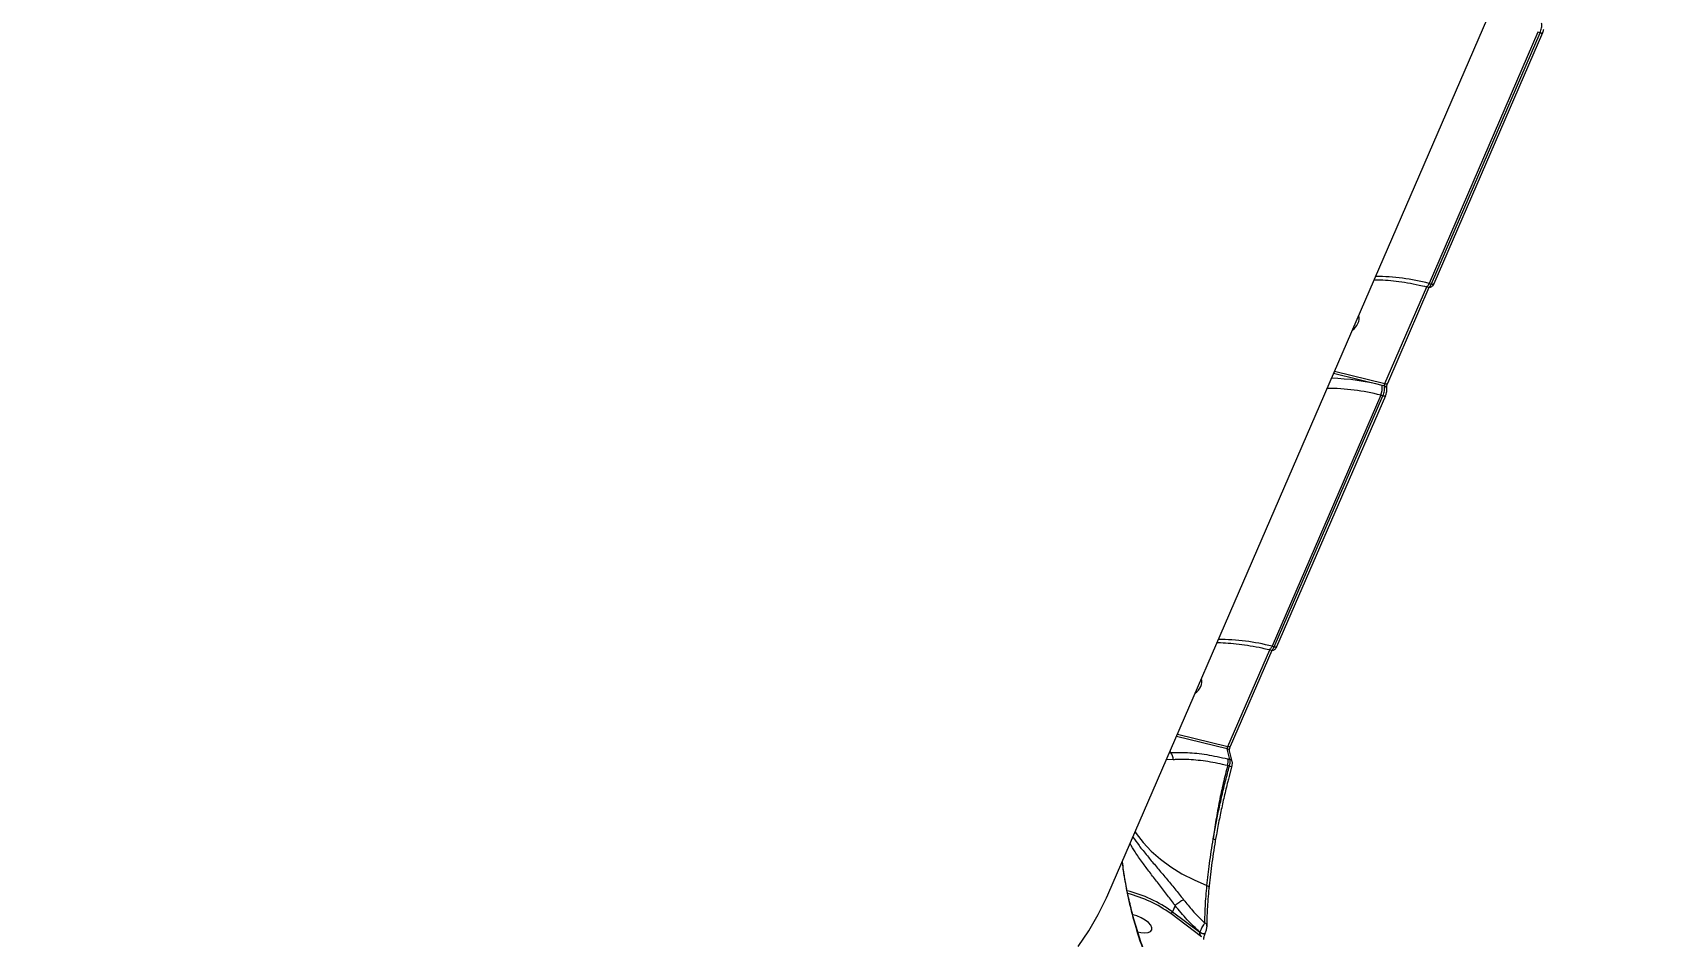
# Model space of a CAD drawing. Header units: millimetres. Extents: x -6521 to 6343, y -6174 to 4868.
# Drawn here: x -3879.7 to -3438.6, y -218.1 to 28.7 of the extents above; entities that cross this region are included whole.
import ezdxf

# ---------------------------------------------------------------- set-up
doc = ezdxf.new("R2010")
doc.units = ezdxf.units.MM
for name, color, linetype in [('DIKOM_ОБЪЕКТ', 7, 'Continuous'), ('DIKOM_РАЗМЕР_ЗОНА', 7, 'Continuous'), ('DIKOM_РАЗМЕР_ОБЪЕКТА', 7, 'Continuous')]:
    doc.layers.add(name, color=color, linetype=linetype)
doc.styles.add('style1', font='arial.ttf', dxfattribs={"width": 0.8})
doc.dimstyles.new('1-50', dxfattribs={"dimtxt": 300, "dimasz": 200, "dimexe": 100, "dimexo": 0, "dimgap": 100, "dimtad": 1, "dimtxsty": 'style1', "dimcen": 200, "dimclrd": 7, "dimclre": 7, "dimclrt": 7, "dimadec": 1, "dimazin": 2, "dimtfac": 1, "dimtmove": 0, "dimatfit": 2, "dimfxl": 0, "dimlwd": 25, "dimlwe": 18, "dimarcsym": 0})

# ---------------------------------------------------------------- blocks, each defined once
blk = doc.blocks.new('*D11')
at = {"layer": 'Defpoints', "color": 0, "transparency": 16777216}
for p in [(2818.82, 364.95), (-5102.52, -1661.02), (-5102.52, -4861.8)]:
    blk.add_point(p, dxfattribs=at)
at = {"layer": 'DIKOM_РАЗМЕР_ОБЪЕКТА', "color": 7, "lineweight": 18, "transparency": 16777216}
for p, q in [((2818.82, 364.95), (2818.82, -4961.8)), ((-5102.52, -1661.02), (-5102.52, -4961.8))]:
    blk.add_line(p, q, dxfattribs=at)
at = {"layer": 'DIKOM_РАЗМЕР_ОБЪЕКТА', "color": 7, "lineweight": 25, "transparency": 16777216}
blk.add_line((2618.82, -4861.8), (-4902.52, -4861.8), dxfattribs=at)
at = {"layer": 'DIKOM_РАЗМЕР_ОБЪЕКТА', "color": 7, "transparency": 16777216}
for points in [[(-4902.52, -4828.46), (-4902.52, -4895.13), (-5102.52, -4861.8)], [(2618.82, -4828.46), (2618.82, -4895.13), (2818.82, -4861.8)]]:
    blk.add_solid(points, dxfattribs=at)
at = {"layer": 'DIKOM_РАЗМЕР_ОБЪЕКТА', "color": 7, "transparency": 16777216, "insert": (-736, -4608.63), "char_height": 300, "attachment_point": 5, "style": 'style1'}
blk.add_mtext('7900', dxfattribs=at)
blk = doc.blocks.new('*D12')
at = {"layer": 'Defpoints', "color": 0, "transparency": 16777216}
for p in [(918.99, 3251.45), (5268.57, 3251.45), (-3684.78, -1936.75)]:
    blk.add_point(p, dxfattribs=at)
at = {"layer": 'DIKOM_РАЗМЕР_ОБЪЕКТА', "color": 7, "lineweight": 18, "transparency": 16777216}
for p, q in [((918.99, 3251.45), (5368.57, 3251.45)), ((-3684.78, -1936.75), (5368.57, -1936.75))]:
    blk.add_line(p, q, dxfattribs=at)
at = {"layer": 'DIKOM_РАЗМЕР_ОБЪЕКТА', "color": 7, "lineweight": 25, "transparency": 16777216}
blk.add_line((5268.57, -1736.75), (5268.57, 3051.45), dxfattribs=at)
at = {"layer": 'DIKOM_РАЗМЕР_ОБЪЕКТА', "color": 7, "transparency": 16777216}
for points in [[(5235.23, 3051.45), (5301.9, 3051.45), (5268.57, 3251.45)], [(5235.23, -1736.75), (5301.9, -1736.75), (5268.57, -1936.75)]]:
    blk.add_solid(points, dxfattribs=at)
at = {"layer": 'DIKOM_РАЗМЕР_ОБЪЕКТА', "color": 7, "transparency": 16777216, "insert": (5015.39, 711.25), "char_height": 300, "attachment_point": 5, "rotation": 90, "style": 'style1'}
blk.add_mtext('5150', dxfattribs=at)
blk = doc.blocks.new('*D13')
at = {"layer": 'Defpoints', "color": 0, "transparency": 16777216}
for p in [(1683.24, 4867.99), (-4359.52, -3960.36), (6242.61, -3960.36)]:
    blk.add_point(p, dxfattribs=at)
at = {"layer": 'DIKOM_РАЗМЕР_ЗОНА', "color": 7, "lineweight": 18, "transparency": 16777216}
for p, q in [((1683.24, 4867.99), (6342.61, 4867.99)), ((-4359.52, -3960.36), (6342.61, -3960.36))]:
    blk.add_line(p, q, dxfattribs=at)
at = {"layer": 'DIKOM_РАЗМЕР_ЗОНА', "color": 7, "lineweight": 25, "transparency": 16777216}
blk.add_line((6242.61, 4667.99), (6242.61, -3760.36), dxfattribs=at)
at = {"layer": 'DIKOM_РАЗМЕР_ЗОНА', "color": 7, "transparency": 16777216}
for points in [[(6209.28, 4667.99), (6275.95, 4667.99), (6242.61, 4867.99)], [(6209.28, -3760.36), (6275.95, -3760.36), (6242.61, -3960.36)]]:
    blk.add_solid(points, dxfattribs=at)
at = {"layer": 'DIKOM_РАЗМЕР_ЗОНА', "color": 7, "transparency": 16777216, "insert": (5989.44, 630.24), "char_height": 300, "attachment_point": 5, "rotation": 90, "style": 'style1'}
blk.add_mtext('8850', dxfattribs=at)
blk = doc.blocks.new('*D14')
at = {"layer": 'Defpoints', "color": 0, "transparency": 16777216}
for p in [(4318.82, 257.45), (-6520.67, -1799.21), (4318.82, -6073.51)]:
    blk.add_point(p, dxfattribs=at)
at = {"layer": 'DIKOM_РАЗМЕР_ЗОНА', "color": 7, "lineweight": 18, "transparency": 16777216}
for p, q in [((4318.82, 257.45), (4318.82, -6173.51)), ((-6520.67, -1799.21), (-6520.67, -6173.51))]:
    blk.add_line(p, q, dxfattribs=at)
at = {"layer": 'DIKOM_РАЗМЕР_ЗОНА', "color": 7, "lineweight": 25, "transparency": 16777216}
blk.add_line((-6320.67, -6073.51), (4118.82, -6073.51), dxfattribs=at)
at = {"layer": 'DIKOM_РАЗМЕР_ЗОНА', "color": 7, "transparency": 16777216}
for points in [[(-6320.67, -6040.18), (-6320.67, -6106.84), (-6520.67, -6073.51)], [(4118.82, -6040.18), (4118.82, -6106.84), (4318.82, -6073.51)]]:
    blk.add_solid(points, dxfattribs=at)
at = {"layer": 'DIKOM_РАЗМЕР_ЗОНА', "color": 7, "transparency": 16777216, "insert": (-430.65, -5820.34), "char_height": 300, "attachment_point": 5, "style": 'style1'}
blk.add_mtext('10850', dxfattribs=at)

msp = doc.modelspace()

# ---------------------------------------------------------------- linework, layer by layer
at = {"layer": 'DIKOM_ОБЪЕКТ', "color": 7, "linetype": 'Continuous', "lineweight": 15}
for p, q in [((-3586.155, -206.679), (-3469.703, 62.213)), ((-3468.815, 28.651), (-3498.481, -39.85)), ((-3497.875, -39.998), (-3468.209, 28.502)), ((-3497.128, -39.878), (-3467.461, 28.622)), ((-3468.209, 28.502), (-3468.815, 28.651)), ((-3510.545, -67.198), (-3499.114, -40.802)), ((-3509.798, -67.078), (-3498.469, -40.919)), ((-3499.298, -40.757), (-3498.672, -40.91)), ((-3498.481, -39.85), (-3497.875, -39.998)), ((-3511.331, -67.7), (-3524.561, -64.455)), ((-3524.289, -63.828), (-3510.545, -67.198)), ((-3511.705, -70.386), (-3541.372, -138.886)), ((-3540.766, -139.035), (-3511.1, -70.535)), ((-3540.018, -138.915), (-3510.352, -70.414)), ((-3511.1, -70.535), (-3511.705, -70.386)), ((-3510.689, -67.857), (-3511.331, -67.7)), ((-3553.436, -166.235), (-3542.004, -139.838)), ((-3552.689, -166.114), (-3541.36, -139.956)), ((-3542.189, -139.793), (-3541.563, -139.947)), ((-3541.372, -138.886), (-3540.766, -139.035)), ((-3567.179, -162.864), (-3553.436, -166.235)), ((-3569.026, -167.915), (-3569.173, -167.468)), ((-3553.58, -166.894), (-3567.451, -163.492)), ((-3552.241, -170.333), (-3552.971, -167.463)), ((-3568.38, -169.856), (-3570.189, -169.814)), ((-3569.369, -167.921), (-3569.026, -167.915)), ((-3552.987, -171.562), (-3553.493, -171.438)), ((-3553.405, -169.609), (-3552.856, -169.744)), ((-3553.009, -174.417), (-3552.294, -171.748)), ((-3556.758, -191.906), (-3556.464, -190.218)), ((-3567.807, -209.647), (-3568.548, -211.358)), ((-3568.548, -211.358), (-3561.084, -216.944)), ((-3567.807, -209.647), (-3567.803, -209.64)), ((-3560.629, -218.134), (-3569.02, -211.854)), ((-3561.084, -216.944), (-3561.053, -216.872)), ((-3559.575, -217.179), (-3559.544, -217.107)), ((-3559.544, -217.107), (-3559.528, -217.014))]:
    msp.add_line(p, q, dxfattribs=at)
at = {"layer": 'DIKOM_ОБЪЕКТ', "color": 7, "linetype": 'Continuous', "lineweight": 15, "flags": 128}
for points in [[(-3468.209, 28.502), (-3468.037, 28.469), (-3467.878, 28.455), (-3467.738, 28.463), (-3467.62, 28.49), (-3467.531, 28.537), (-3467.472, 28.602), (-3467.46, 28.627)], [(-3498.481, -39.85), (-3498.627, -40.152), (-3498.78, -40.403), (-3498.935, -40.592), (-3499.086, -40.714), (-3499.227, -40.762), (-3499.297, -40.757)], [(-3497.875, -39.998), (-3497.703, -40.032), (-3497.545, -40.045), (-3497.404, -40.038), (-3497.286, -40.01), (-3497.197, -39.963), (-3497.138, -39.899), (-3497.128, -39.878)], [(-3511.1, -70.535), (-3510.928, -70.568), (-3510.769, -70.581), (-3510.628, -70.574), (-3510.511, -70.546), (-3510.421, -70.499), (-3510.363, -70.435), (-3510.35, -70.41)], [(-3510.545, -67.198), (-3510.373, -67.231), (-3510.214, -67.245), (-3510.073, -67.237), (-3509.955, -67.209), (-3509.866, -67.162), (-3509.807, -67.096), (-3509.798, -67.078)], [(-3541.372, -138.886), (-3541.517, -139.189), (-3541.671, -139.439), (-3541.826, -139.629), (-3541.977, -139.75), (-3542.117, -139.799), (-3542.188, -139.793)], [(-3540.766, -139.035), (-3540.594, -139.068), (-3540.435, -139.082), (-3540.294, -139.074), (-3540.177, -139.047), (-3540.087, -139), (-3540.029, -138.935), (-3540.018, -138.915)], [(-3553.436, -166.235), (-3553.264, -166.268), (-3553.105, -166.281), (-3552.963, -166.274), (-3552.846, -166.246), (-3552.756, -166.198), (-3552.698, -166.133), (-3552.689, -166.114)], [(-3552.341, -171.736), (-3552.34, -171.736), (-3552.336, -171.737)], [(-3578.719, -189.509), (-3578.419, -189.961), (-3576.549, -192.422), (-3574.343, -194.775), (-3571.822, -196.996), (-3569.012, -199.064), (-3565.939, -200.958), (-3562.635, -202.66), (-3559.132, -204.153)], [(-3594.247, -220.83), (-3591.355, -216.551), (-3588.783, -212.121), (-3586.536, -207.544), (-3586.155, -206.679)], [(-3559.132, -204.153), (-3558.97, -204.223), (-3558.828, -204.311), (-3558.712, -204.413), (-3558.625, -204.526), (-3558.571, -204.646), (-3558.551, -204.769), (-3558.566, -204.889), (-3558.616, -205.004)], [(-3578.019, -216.781), (-3577.148, -216.999), (-3576.056, -217.123), (-3575.147, -217.041), (-3574.493, -216.76), (-3574.148, -216.303), (-3574.139, -215.706), (-3574.468, -215.018), (-3575.108, -214.295), (-3576.007, -213.596), (-3577.091, -212.976), (-3578.274, -212.487), (-3579.352, -212.189)], [(-3559.11, -215.165), (-3559.109, -215.181), (-3559.109, -215.183)], [(-3561.084, -216.944), (-3560.857, -217.09), (-3560.6, -217.211), (-3560.335, -217.297), (-3560.082, -217.341), (-3559.863, -217.341), (-3559.694, -217.295), (-3559.59, -217.208), (-3559.577, -217.183)], [(-3561.053, -216.872), (-3560.826, -217.018), (-3560.569, -217.139), (-3560.304, -217.225), (-3560.051, -217.269), (-3559.831, -217.269), (-3559.663, -217.223), (-3559.559, -217.135), (-3559.544, -217.107)]]:
    msp.add_lwpolyline(points, dxfattribs=at)
at = {"layer": 'DIKOM_ОБЪЕКТ', "color": 7, "linetype": 'Continuous', "lineweight": 15}
for centre, radius, start, end in [((-3513.222, -96.989), 59.01, 75.53434, 89.87636), ((-3522.09, -48.887), 4.589, 305.25049, 335.5741), ((-3520.91, -49.394), 3.305, 335.12676, 13.69983), ((-3527.34, -130.947), 65.242, 75.79611, 88.04857), ((-3526.446, -127.526), 59.011, 75.53441, 89.8764), ((-3515.829, -68.442), 4.559, 334.76363, 9.37576), ((-3510.87, -68.661), 0.824, 17.24331, 77.35662), ((-3556.112, -196.026), 59.01, 75.53429, 89.8764), ((-3564.981, -147.923), 4.589, 305.25331, 335.5749), ((-3563.832, -148.428), 3.335, 335.30625, 13.52034), ((-3685.882, -202.037), 136.89, 13.64509, 14.87584), ((-3553.759, -167.697), 0.823, 16.55866, 77.3952), ((-3570.883, -169.611), 2.515, 354.41825, 42.41575), ((-3557.081, -170.349), 3.749, 343.11482, 11.37612), ((-3536.14, -110.343), 63.495, 254.61366, 255.21672), ((-3553.04, -170.551), 0.828, 15.82465, 77.13816), ((-3557.516, -192.258), 0.799, 26.45731, 81.86655), ((-3556.969, -191.922), 0.169, 310.77489, 6.6345), ((-3589.508, -240.402), 35.817, 54.18271, 76.14028), ((-3589.354, -240.044), 34.758, 54.19618, 75.66659), ((-3559.962, -215.229), 0.855, 4.3171, 71.00183)]:
    msp.add_arc(centre, radius, start, end, dxfattribs=at)
for points, knots in [([(-3468.209, 28.502), (-3468.158, 28.628), (-3468.029, 28.947), (-3467.864, 29.534), (-3467.751, 30.185), (-3467.719, 30.778), (-3467.772, 31.046), (-3467.798, 31.179)], [0, 0, 0, 0, 0.1407388, 0.3554593, 0.5702771, 0.785152, 1, 1, 1, 1]), ([(-3467.465, 28.629), (-3467.397, 28.792), (-3467.282, 29.07), (-3467.229, 29.371), (-3467.208, 29.496)], [0, 0, 0, 0, 0.5855404, 1, 1, 1, 1]), ([(-3513.471, -38.85), (-3513.382, -38.849), (-3512.408, -38.841), (-3510.432, -38.936), (-3507.495, -39.209), (-3504.417, -39.664), (-3501.67, -40.194), (-3499.943, -40.604), (-3499.298, -40.757)], [0, 0, 0, 0, 0.0214318, 0.2333906, 0.4459002, 0.6589796, 0.872553, 1, 1, 1, 1]), ([(-3498.675, -40.909), (-3498.674, -40.909), (-3498.546, -40.971), (-3498.264, -40.945), (-3497.919, -40.845), (-3497.635, -40.652), (-3497.378, -40.363), (-3497.218, -40.098), (-3497.139, -39.9), (-3497.129, -39.875)], [0, 0, 0, 0, 0.0015573, 0.2009002, 0.3621969, 0.5189713, 0.6988166, 0.9624252, 1, 1, 1, 1]), ([(-3498.667, -40.89), (-3498.653, -40.9), (-3498.578, -40.952), (-3498.389, -40.827), (-3498.127, -40.524), (-3497.959, -40.173), (-3497.875, -39.998)], [0, 0, 0, 0, 0.0719886, 0.3813469, 0.6906694, 1, 1, 1, 1]), ([(-3511.1, -70.535), (-3511.049, -70.408), (-3510.92, -70.09), (-3510.755, -69.503), (-3510.642, -68.851), (-3510.61, -68.259), (-3510.663, -67.991), (-3510.689, -67.857)], [0, 0, 0, 0, 0.1407282, 0.355461, 0.5703125, 0.7851485, 1, 1, 1, 1]), ([(-3510.689, -67.857), (-3510.691, -67.825), (-3510.694, -67.761), (-3510.674, -67.615), (-3510.637, -67.455), (-3510.591, -67.309), (-3510.558, -67.23), (-3510.545, -67.198)], [0, 0, 0, 0, 0.2154395, 0.4306302, 0.6454396, 0.859581, 1, 1, 1, 1]), ([(-3510.355, -70.408), (-3510.288, -70.245), (-3510.173, -69.967), (-3510.12, -69.665), (-3510.098, -69.54)], [0, 0, 0, 0, 0.5853999, 1, 1, 1, 1]), ([(-3510.098, -69.54), (-3510.08, -69.455), (-3510.012, -69.144), (-3509.984, -68.775), (-3510.083, -68.503), (-3510.111, -68.425)], [0, 0, 0, 0, 0.213606, 0.7745603, 1, 1, 1, 1]), ([(-3510.078, -68.434), (-3510.078, -68.435), (-3510.075, -68.445), (-3510.083, -68.406), (-3510.085, -68.321), (-3510.077, -68.143), (-3510.041, -67.883), (-3509.969, -67.559), (-3509.878, -67.267), (-3509.818, -67.13), (-3509.798, -67.084)], [0, 0, 0, 0, 0.0058831, 0.0950069, 0.2005796, 0.3369523, 0.50066, 0.6918567, 0.8977192, 1, 1, 1, 1]), ([(-3556.362, -137.887), (-3556.273, -137.886), (-3555.299, -137.877), (-3553.323, -137.972), (-3550.385, -138.246), (-3547.308, -138.701), (-3544.56, -139.231), (-3542.834, -139.64), (-3542.189, -139.793)], [0, 0, 0, 0, 0.0214372, 0.233393, 0.4459003, 0.658987, 0.8725594, 1, 1, 1, 1]), ([(-3541.566, -139.945), (-3541.565, -139.946), (-3541.433, -140.002), (-3541.156, -139.984), (-3540.81, -139.881), (-3540.526, -139.689), (-3540.269, -139.4), (-3540.109, -139.134), (-3540.03, -138.936), (-3540.02, -138.911)], [0, 0, 0, 0, 0.0015761, 0.200921, 0.362227, 0.5189544, 0.6987906, 0.9624071, 1, 1, 1, 1]), ([(-3541.557, -139.927), (-3541.543, -139.937), (-3541.469, -139.989), (-3541.28, -139.863), (-3541.017, -139.56), (-3540.85, -139.21), (-3540.766, -139.035)], [0, 0, 0, 0, 0.071978, 0.381348, 0.690637, 1, 1, 1, 1]), ([(-3553.58, -166.894), (-3553.582, -166.862), (-3553.585, -166.797), (-3553.565, -166.652), (-3553.528, -166.491), (-3553.482, -166.346), (-3553.449, -166.266), (-3553.436, -166.235)], [0, 0, 0, 0, 0.2155198, 0.4305877, 0.6453306, 0.8596429, 1, 1, 1, 1]), ([(-3552.969, -167.471), (-3552.969, -167.471), (-3552.965, -167.481), (-3552.974, -167.443), (-3552.976, -167.358), (-3552.968, -167.18), (-3552.932, -166.92), (-3552.859, -166.595), (-3552.769, -166.304), (-3552.708, -166.166), (-3552.688, -166.121)], [0, 0, 0, 0, 0.0058417, 0.0949879, 0.2005311, 0.3369279, 0.5006798, 0.6918123, 0.8977312, 1, 1, 1, 1]), ([(-3569.026, -167.915), (-3567.54, -167.877), (-3564.477, -167.798), (-3559.197, -168.344), (-3555.354, -169.183), (-3553.405, -169.609)], [0, 0, 0, 0, 0.3175189, 0.6539165, 1, 1, 1, 1]), ([(-3553.493, -171.438), (-3555.3, -171.041), (-3558.967, -170.238), (-3563.517, -169.8), (-3566.601, -169.757), (-3567.983, -169.834), (-3568.38, -169.856)], [0, 0, 0, 0, 0.3362337, 0.682233, 0.9087885, 1, 1, 1, 1]), ([(-3553.493, -171.438), (-3553.9, -173.045), (-3554.717, -176.276), (-3555.776, -181.266), (-3556.712, -186.379), (-3557.172, -189.765), (-3557.403, -191.468)], [0, 0, 0, 0, 0.2373862, 0.4771591, 0.73701, 1, 1, 1, 1]), ([(-3557.403, -191.468), (-3556.94, -188.922), (-3556.239, -185.064), (-3555.047, -179.687), (-3554.07, -175.606), (-3553.344, -172.897), (-3552.987, -171.562)], [0, 0, 0, 0, 0.3951644, 0.5986712, 0.8021806, 1, 1, 1, 1]), ([(-3552.987, -171.562), (-3552.972, -171.504), (-3552.903, -171.23), (-3552.817, -170.736), (-3552.78, -170.145), (-3552.831, -169.877), (-3552.856, -169.744)], [0, 0, 0, 0, 0.0806236, 0.387078, 0.693581, 1, 1, 1, 1]), ([(-3552.34, -171.736), (-3552.298, -171.559), (-3552.204, -171.162), (-3552.159, -170.701), (-3552.24, -170.421), (-3552.266, -170.331)], [0, 0, 0, 0, 0.3537347, 0.791774, 1, 1, 1, 1]), ([(-3553.079, -174.412), (-3553.203, -174.879), (-3553.687, -176.71), (-3554.441, -179.905), (-3555.342, -183.994), (-3556.047, -187.486), (-3556.415, -189.571), (-3556.549, -190.327)], [0, 0, 0, 0, 0.0866061, 0.3392555, 0.5919003, 0.8518968, 1, 1, 1, 1]), ([(-3567.803, -209.64), (-3567.803, -209.64), (-3567.971, -209.424), (-3568.793, -208.264), (-3570.435, -206.142), (-3572.628, -203.306), (-3574.776, -200.53), (-3576.859, -197.737), (-3578.722, -195.098), (-3579.684, -193.482), (-3580.121, -192.747)], [0, 0, 0, 0, 0.0000607, 0.0366915, 0.1886988, 0.346876, 0.5009398, 0.6592651, 0.8449774, 1, 1, 1, 1]), ([(-3579.338, -190.939), (-3578.804, -191.694), (-3577.665, -193.301), (-3575.549, -195.93), (-3573.234, -198.696), (-3570.886, -201.455), (-3568.472, -204.321), (-3566.66, -206.546), (-3565.704, -207.776), (-3565.49, -208.052)], [0, 0, 0, 0, 0.1604338, 0.3418269, 0.4947871, 0.6476358, 0.8016155, 0.9554528, 1, 1, 1, 1]), ([(-3559.132, -204.153), (-3558.922, -202.202), (-3558.498, -198.256), (-3557.771, -193.748), (-3557.403, -191.468)], [0, 0, 0, 0, 0.4941522, 1, 1, 1, 1]), ([(-3556.859, -192.049), (-3557.225, -194.325), (-3557.965, -198.931), (-3558.398, -202.964), (-3558.616, -205.004)], [0, 0, 0, 0, 0.4941777, 1, 1, 1, 1]), ([(-3563.243, -247.124), (-3563.617, -246.613), (-3564.828, -244.958), (-3566.778, -241.873), (-3569.105, -237.866), (-3571.352, -233.537), (-3573.426, -229.109), (-3575.34, -224.534), (-3577.046, -219.923), (-3578.57, -215.174), (-3579.856, -210.456), (-3580.873, -206), (-3581.623, -201.906), (-3582.049, -199.178), (-3582.183, -197.747), (-3582.201, -197.55)], [0, 0, 0, 0, 0.0412236, 0.1336031, 0.2280543, 0.3245664, 0.4231434, 0.5114329, 0.6050412, 0.6944708, 0.7799644, 0.862244, 0.9296993, 0.9903159, 1, 1, 1, 1]), ([(-3563.67, -247.113), (-3564.849, -245.357), (-3567.207, -241.843), (-3570.454, -235.931), (-3573.474, -229.576), (-3576.433, -222.181), (-3578.69, -215.172), (-3580.331, -208.735), (-3581.347, -203.609), (-3581.978, -199.84), (-3582.145, -197.715), (-3582.164, -197.465)], [0, 0, 0, 0, 0.1357671, 0.2715401, 0.4102376, 0.5489237, 0.7213892, 0.8089489, 0.896483, 0.9877893, 1, 1, 1, 1]), ([(-3559.684, -214.421), (-3559.67, -212.956), (-3559.641, -209.99), (-3559.303, -206.115), (-3559.132, -204.153)], [0, 0, 0, 0, 0.4937649, 1, 1, 1, 1]), ([(-3558.616, -205.004), (-3558.788, -206.964), (-3559.118, -210.729), (-3559.148, -213.615), (-3559.163, -214.999)], [0, 0, 0, 0, 0.5205696, 1, 1, 1, 1]), ([(-3569.02, -211.854), (-3569.013, -211.852), (-3568.991, -211.845), (-3568.932, -211.818), (-3568.837, -211.753), (-3568.722, -211.638), (-3568.618, -211.5), (-3568.571, -211.405), (-3568.548, -211.358)], [0, 0, 0, 0, 0.045886, 0.1413555, 0.3560769, 0.5707453, 0.7853477, 1, 1, 1, 1]), ([(-3561.053, -216.872), (-3562.244, -215.781), (-3564.642, -213.586), (-3566.747, -210.965), (-3567.807, -209.647)], [0, 0, 0, 0, 0.4967596, 1, 1, 1, 1]), ([(-3567.803, -209.64), (-3567.664, -209.496), (-3567.386, -209.207), (-3566.849, -208.775), (-3566.297, -208.406), (-3565.849, -208.175), (-3565.597, -208.082), (-3565.504, -208.056), (-3565.49, -208.052)], [0, 0, 0, 0, 0.2120428, 0.4240463, 0.6360701, 0.8481295, 0.9764165, 1, 1, 1, 1]), ([(-3565.49, -208.052), (-3564.699, -209.054), (-3562.887, -211.349), (-3560.838, -213.314), (-3559.684, -214.421)], [0, 0, 0, 0, 0.4365759, 1, 1, 1, 1]), ([(-3561.053, -216.872), (-3560.965, -216.691), (-3560.788, -216.33), (-3560.476, -215.741), (-3560.163, -215.181), (-3559.882, -214.714), (-3559.746, -214.513), (-3559.684, -214.421)], [0, 0, 0, 0, 0.1950962, 0.3898853, 0.5934355, 0.8140295, 1, 1, 1, 1]), ([(-3559.485, -216.947), (-3559.455, -216.874), (-3559.368, -216.658), (-3559.254, -216.247), (-3559.147, -215.729), (-3559.102, -215.391), (-3559.111, -215.197), (-3559.111, -215.182)], [0, 0, 0, 0, 0.1192612, 0.3529126, 0.6126524, 0.9716802, 1, 1, 1, 1]), ([(-3559.119, -215.165), (-3559.119, -215.165), (-3559.119, -215.03), (-3559.117, -214.875), (-3559.115, -214.72)], [0, 0, 0, 0, 0.0053232, 1, 1, 1, 1]), ([(-3560.629, -218.134), (-3560.693, -218.05), (-3560.827, -217.872), (-3560.984, -217.581), (-3561.082, -217.311), (-3561.112, -217.125), (-3561.106, -217.011), (-3561.092, -216.966), (-3561.084, -216.944)], [0, 0, 0, 0, 0.2759799, 0.5812006, 0.7840867, 0.9045682, 0.9531523, 1, 1, 1, 1]), ([(-3559.987, -218.913), (-3559.987, -218.895), (-3559.989, -218.846), (-3559.972, -218.62), (-3559.912, -218.263), (-3559.809, -217.844), (-3559.701, -217.5), (-3559.619, -217.279), (-3559.582, -217.199), (-3559.575, -217.183)], [0, 0, 0, 0, 0.1005018, 0.2830687, 0.5248735, 0.7134847, 0.8572787, 0.9731823, 1, 1, 1, 1])]:
    msp.add_open_spline(points, degree=3, knots=knots, dxfattribs=at)

# ---------------------------------------------------------------- dimensions: what is measured, and where the dimension line sits
at = {"layer": 'DIKOM_РАЗМЕР_ЗОНА'}
dim = msp.add_linear_dim(base=(6242.612, -3960.361), p1=(1683.243, 4867.991), p2=(-4359.523, -3960.361), angle=90, text='8850', dimstyle='1-50', dxfattribs=at)
dim.commit()
dim.dimension.update_dxf_attribs({"geometry": '*D13', "text_midpoint": (6242.612, 630.237), "dimtype": 160})
dim = msp.add_linear_dim(base=(4318.818, -6073.511), p1=(-6520.672, -1799.212), p2=(4318.818, 257.446), text='10850', dimstyle='1-50', dxfattribs=at)
dim.commit()
dim.dimension.update_dxf_attribs({"geometry": '*D14', "text_midpoint": (-430.645, -6073.511), "dimtype": 160})
at = {"layer": 'DIKOM_РАЗМЕР_ОБЪЕКТА'}
dim = msp.add_linear_dim(base=(5268.566, 3251.455), p1=(-3684.783, -1936.746), p2=(918.989, 3251.455), angle=90, text='5150', dimstyle='1-50', dxfattribs=at)
dim.commit()
dim.dimension.update_dxf_attribs({"geometry": '*D12', "text_midpoint": (5268.566, 711.247), "dimtype": 160})
dim = msp.add_linear_dim(base=(-5102.518, -4861.797), p1=(2818.818, 364.955), p2=(-5102.518, -1661.024), text='7900', dimstyle='1-50', dxfattribs=at)
dim.commit()
dim.dimension.update_dxf_attribs({"geometry": '*D11', "text_midpoint": (-736.001, -4861.797), "dimtype": 160})

doc.saveas('drawing.dxf')
